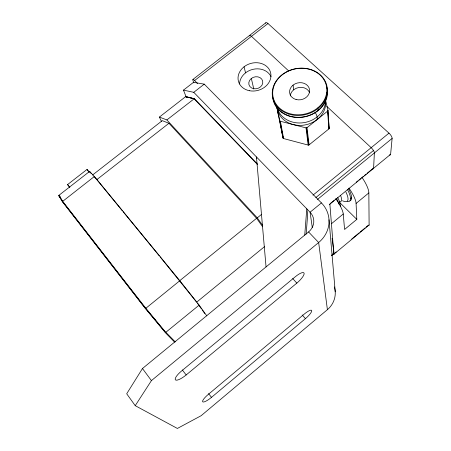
<?xml version="1.0" encoding="UTF-8"?>
<svg xmlns="http://www.w3.org/2000/svg" width="451" height="451" viewBox="0 0 451 451"><rect width="100%" height="100%" fill="white"/><g stroke="black" fill="none" stroke-linecap="round" stroke-linejoin="round"><path stroke-width="0.68" d="M304.741 235.106L306.781 208.824L307.661 214.513L306.15 234.097M329.501 204.63A4.589 1.105 50 0 0 329.878 204.145L390.605 154.338L392.116 138.434A4.724 1.708 49.6 0 0 388.982 133.146L267.973 23.531A4.324 1.387 54.3 0 0 265.678 23.164M186.314 97.326L183.467 90.127L193.496 82.33L204.252 84.145L321.433 202.916L310.074 212.218A15.108 13.891 -9.3 0 1 308.58 231.949L142.471 368.523L126.697 393.774L135.227 405.669L177.378 428.45L201.135 415.709L327.398 309.674A23.148 22.133 -0.4 0 0 334.371 286.898M135.227 405.669L151.429 380.605L318.66 242.52A30.223 27.787 -9.3 0 0 321.433 202.916M211.496 397.359L305.445 318.632A8.997 2.108 -41.6 0 0 311.726 310.604A8.997 2.108 -41.6 0 0 304.329 314.026L208.227 394.462A9.257 2.159 -39.4 0 0 202.758 401.858A9.257 2.159 -39.4 0 0 211.496 397.359L208.604 393.622M186.173 374.956L296.837 283.104A10.57 2.909 -42 0 0 304.109 273.261A10.57 2.909 -42 0 0 295.298 276.751L181.629 370.931A10.92 2.994 -38.9 0 0 175.49 379.917A10.92 2.994 -38.9 0 0 186.173 374.956L182.328 369.955M331.57 255.26L333.142 253.958M331.727 255.593L333.83 253.845L329.878 204.145M335.121 252.831L336.192 251.94M351.735 239.036L359.233 232.812M360.31 231.921L365.13 227.913M366.201 227.028L368.343 225.246M333.058 253.868A3.907 0.789 49.5 0 0 334.152 253.986L369.115 224.953L368.845 192.91A27.195 7.825 49.8 0 0 362.012 177.412M348.973 188.106A27.257 7.25 49.9 0 1 356.081 203.435L356.809 219.355L344.581 229.474L343.25 214.005A27.325 6.664 50.1 0 0 335.865 198.857M350.596 198.609L351.633 197.758M331.429 223.747L343.25 214.005M356.081 203.435L368.845 192.91M59.808 196.557L58.878 195.565L59.019 195.238L89.597 171.431L94.389 176.488L179.836 280.702L199.139 305.13L165.54 332.539L174.836 341.988M330.171 203.621L333.977 200.498M335.065 199.601L336.153 198.711M356.279 182.204L357.908 180.868M358.996 179.972L360.631 178.635M361.719 177.745L363.348 176.403M364.436 175.512L366.071 174.176M367.159 173.28L372.599 168.821M315.841 197.577L373.484 150.493M317.481 199.443L392.116 138.434M264.624 246.556L196.659 302.164L160.094 256.799M312.971 195.165L388.982 133.146M179.695 280.714L256.596 218.295L168.95 123.275L162.275 120.648L92.511 175.05M179.836 280.702L145.594 308.495L165.517 332.539L165.229 332.421L174.56 341.847M262.527 225.263L257.273 217.85L261.648 214.298M276.852 107.406L283.008 137.972A0.936 0.817 -12.9 0 0 283.611 138.564L308.163 145.07A0.953 0.834 -9.9 0 0 309.093 144.872L328.835 128.963A0.953 0.823 -8 0 0 329.134 128.169L327.95 110.292L325.549 100.24M277.004 107.299L279.767 120.659A0.981 0.846 -13.4 0 0 280.392 121.274L306.026 127.881A0.992 0.863 -10.5 0 0 306.996 127.672L327.64 111.109A0.992 0.851 -8.6 0 0 327.95 110.292M93.949 176.572L96.824 179.622L168.95 123.275M69.595 187.165L67.56 184.594L87.026 169.446L89.253 172.175M161.52 121.516L159.389 117.08L185.581 96.689L194.567 98.814L185.925 96.632M183.467 90.127L193.767 92.314L204.252 84.145M94.389 176.488L62.458 201.535L58.923 195.762L62.537 201.851L145.476 308.58L165.218 332.41M159.389 117.08L166.864 119.932L194.364 98.656L257.222 163.826M193.039 79.348L265.74 22.871M193.857 82.888L192.893 80.25A4.38 0.874 53 0 1 194.623 80.526L267.973 23.531M145.526 308.546L62.458 201.552L62.537 201.851M185.564 96.7L194.026 98.741L257.459 164.491M317.758 110.647C318.603 111.273 318.04 108.336 317.498 108.048M288.623 70.897L251.478 36.345A4.335 1.274 54 0 0 249.279 35.9M326.806 106.408L371.173 147.674A4.741 1.567 49.8 0 1 374.375 152.934L373.591 168.291A4.549 1.438 49.5 0 1 372.678 168.843M339.733 202.578L356.809 219.355M175.163 341.875L165.833 332.41L145.853 308.287L62.633 201.264L59.036 195.227L59.972 196.258M194.623 80.526L197.572 83.531M193.767 92.314L310.074 212.218L312.284 227.434M308.58 231.949L318.66 242.52L327.398 309.674M166.864 119.932L257.273 217.85M292.682 278.526L296.837 283.104M58.985 195.858L60.378 197.403M302.176 314.956L305.445 318.632M67.56 184.594L69.832 187.278M96.824 179.622L122.221 210.6M123.112 211.688L159.203 255.711M87.026 169.446L89.129 172.231M89.597 171.431L91.249 173.624M142.471 368.523L151.429 380.605M199.139 305.13L206.795 315.88M197.465 303.303L198.277 304.436M199.088 305.575L201.518 308.98M202.33 310.113L204.76 313.524M256.596 218.295L262.612 226.768M256.794 158.211L256.456 156.942L266.056 266.913M244.07 66.793L245.547 72.865M328.486 125.434L329.134 128.169M251.331 78.463L253.795 89.022M276.897 106.983L278.526 115.67M280.392 121.274L283.611 138.564M279.981 121.048L283.211 138.344M277.799 109.965L278.797 115.315A0.925 0.795 -13.6 0 0 278.487 116.087M279.767 120.659L283.008 137.972M293.065 85.115L293.725 89.755M332.122 238.286L334.152 253.986M306.026 127.881L308.163 145.07M306.533 127.892L308.653 145.081M306.996 127.672L309.093 144.872M317.335 119.374L317.104 116.922A7.374 2.232 51.6 0 0 315.266 112.688M335.24 291.803L329.01 219.761M327.64 111.109L328.835 128.963M327.922 110.732L329.106 128.597M290.286 95.894A9.978 8.479 -11.6 0 1 298.934 87.477A9.978 8.479 -11.6 0 1 309.623 92.703M326.795 87.128A27.59 23.401 -11.6 0 1 304.194 116.956A27.59 23.401 -11.6 0 1 272.714 97.224M327.009 92.517A27.071 22.967 -11.6 0 1 303.145 116.944A27.071 22.967 -11.6 0 1 273.836 100.703M325.537 100.421A24.613 20.988 -11.4 0 1 303.85 122.661A24.613 20.988 -11.4 0 1 277.185 107.795M325.543 100.562A24.467 20.893 -11.4 0 1 304.312 125.057A24.467 20.893 -11.4 0 1 277.224 108.178M333.83 253.845A3.901 0.784 49.5 0 1 332.996 253.868M239.588 83.954A16.433 13.823 -15.9 0 1 252.972 69.336A16.433 13.823 -15.9 0 1 271 76.636M155.251 319.708A14.161 0.513 51.3 0 1 154.716 319.077M369.115 224.953A3.879 1.015 49 0 1 368.484 225.297M340.668 195.74A22.048 5.637 50.2 0 1 339.626 201.839M345.923 192.041A25.786 6.765 50.1 0 1 342.439 200.718M348.629 188.884A27.274 7.272 50.1 0 1 349.925 200.661M347.439 189.482A27.28 7.227 50.1 0 1 347.473 201.541M336.485 198.468A27.336 6.737 50.2 0 1 339.231 204.579M337.681 197.566A25.825 6.432 50.2 0 1 340.279 206.18M390.605 154.338A4.533 1.567 49.3 0 1 389.444 154.902M296.11 99.519A10.085 8.541 -11.7 0 0 309.482 89.264A10.085 8.541 -11.7 0 0 293.201 85.014A10.085 8.541 -11.7 0 0 296.11 99.519M288.578 114.018A27.725 23.486 -11.7 0 0 327.212 87.793A27.725 23.486 -11.7 0 0 283.606 73.609A27.725 23.486 -11.7 0 0 288.578 114.018M288.725 113.348A27.235 23.069 -11.7 0 0 326.687 87.59A27.235 23.069 -11.7 0 0 283.854 73.654A27.235 23.069 -11.7 0 0 288.725 113.348M249.595 90.752A16.659 13.958 -16 0 0 270.555 72.47A16.659 13.958 -16 0 0 243.32 67.408A16.659 13.958 -16 0 0 249.595 90.752M253.671 88.706A7.103 5.976 -15.9 0 0 262.645 80.938A7.103 5.976 -15.9 0 0 251.049 78.694A7.103 5.976 -15.9 0 0 253.671 88.706"/></g></svg>
